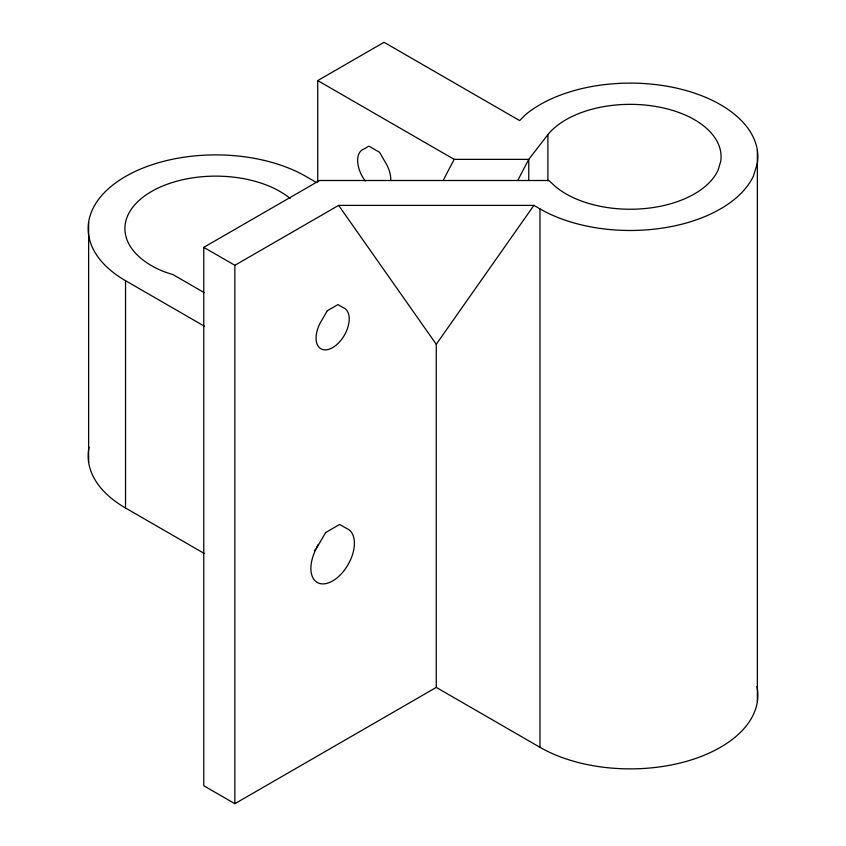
<?xml version="1.0" encoding="UTF-8"?>
<svg xmlns="http://www.w3.org/2000/svg" width="846" height="846" viewBox="0 0 846 846"><rect width="100%" height="100%" fill="white"/><g stroke="black" fill="none" stroke-linecap="round" stroke-linejoin="round"><path stroke-width="1.27" d="M443.198 180.367L454.165 159.355L528.761 159.355L547.891 134.63A90.85 52.452 0 0 1 653.747 106.131A90.85 52.452 0 0 1 720.739 161.364L717.99 170.374A90.85 52.452 0 0 1 646.006 208.444A90.85 52.452 0 0 1 555.811 186.881L548.821 180.505L319.566 180.505L203.77 247.349L203.77 785.754L234.86 803.7L436.261 687.417L539.981 747.304A127.63 73.687 0 0 0 685.99 761.474A127.63 73.687 0 0 0 756.959 686.455M517.784 180.399L528.761 159.355L528.761 180.462M436.261 687.417L436.261 344.28L533.9 205.388L539.981 208.899A127.63 73.687 0 0 0 753.511 175.862L757.371 163.215A127.63 73.687 0 0 0 673.881 87.55A127.63 73.687 0 0 0 525.683 114.527L519.634 120.576L384.052 42.3L317.736 80.582L317.736 182.08M203.77 247.349L234.86 265.295L338.633 205.388L533.9 205.388M317.736 80.582L454.165 159.355M316.277 182.398L306.019 176.476A127.63 73.687 0 0 0 125.525 176.476A127.63 73.687 0 0 0 125.525 280.692L125.525 508.012L204.193 553.432M204.076 292.547L173.261 274.749L163.659 271.555A90.85 52.452 0 0 1 151.529 191.492A90.85 52.452 0 0 1 290.189 198.503M125.525 280.692L204.468 326.27M338.633 205.388L436.261 344.28M757.371 150.366L757.371 701.62M547.891 134.63L547.891 180.811M539.981 208.899L539.981 747.304M234.86 265.295L234.86 803.7M88.629 222.16L88.629 462.328M125.525 508.012A127.63 73.687 0 0 1 89.042 447.164M365.303 181.023A23.445 13.536 60 0 1 363.547 149.203L368.877 146.125L379.537 152.28L384.867 161.512A23.445 13.536 60 0 1 390.789 179.595M318.233 544.39A30.773 17.766 -60 0 1 316.679 547.214M315.547 549.033A30.773 17.766 -60 0 1 314.352 550.809M327.317 310.746L321.988 319.968A23.445 13.536 -60 0 0 320.592 348.584A23.445 13.536 -60 0 0 344.703 334.656A23.445 13.536 -60 0 0 343.307 307.669L337.977 304.592L327.317 310.746M325.657 532.525L318.656 544.634A30.773 17.766 -60 0 0 316.816 582.185A30.773 17.766 -60 0 0 348.478 563.912A30.773 17.766 -60 0 0 346.638 528.486L339.637 524.446L325.657 532.525"/></g></svg>
